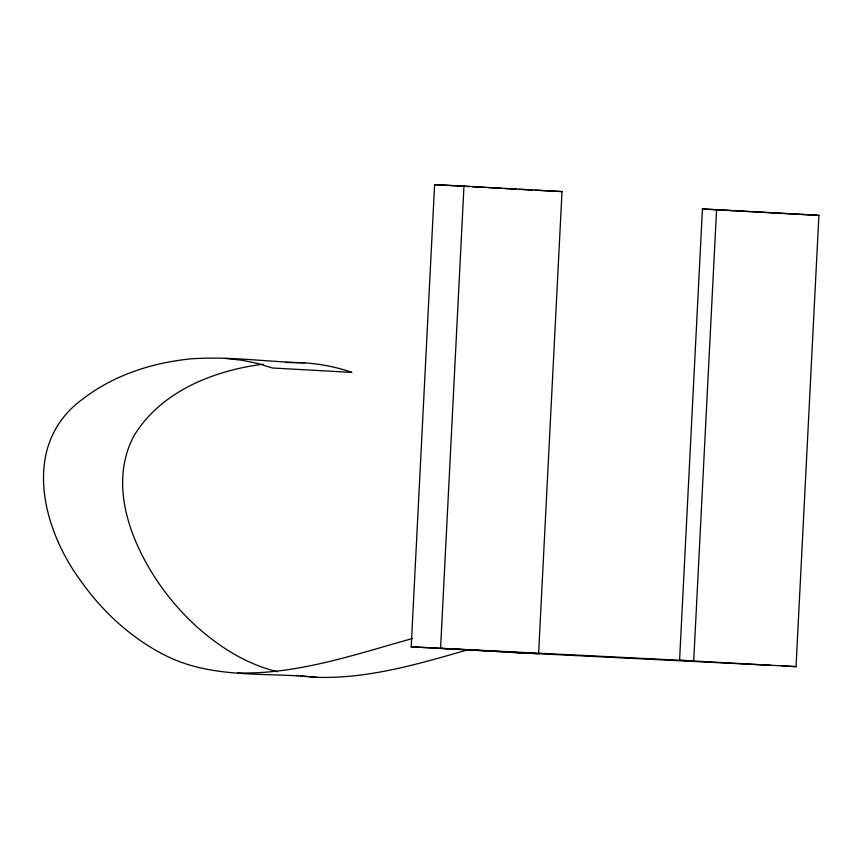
<?xml version="1.0" encoding="UTF-8"?>
<svg xmlns="http://www.w3.org/2000/svg" width="862" height="862" viewBox="0 0 862 862"><rect width="100%" height="100%" fill="white"/><g stroke="black" fill="none" stroke-linecap="round" stroke-linejoin="round"><path stroke-width="1.29" d="M520.723 652.782L411.196 646.834L434.61 184.651L463.982 186.127L562.013 191.569L538.599 653.741L440.568 648.299L463.982 186.127M702.433 208.97L679.579 660.249L796.035 666.638L818.9 215.36L702.433 208.97L818.9 215.36M716.57 209.681L693.705 660.949L411.196 646.834M469.014 649.452C419.535 663.665 369.076 678.814 317.044 677.338C269.58 672.338 219.271 678.491 174.189 659.538C152.854 650.293 133.524 636.975 116.338 621.405A262.953 247.254 -86.8 0 1 80.683 580.794C41.473 527.609 20.591 443.467 83.485 398.503C114.484 374.765 152.973 362.536 191.515 358.807C229.292 356.146 267.048 361.911 304.792 362.816C320.836 364.055 336.719 367.05 351.901 372.406L272.457 367.999L257.512 363.398L241.748 360.208L225.348 358.409M412.521 638.505C355.316 654.344 297.756 674.558 237.6 672.92M263.104 364.195C213.539 370.531 160.688 391.499 133.825 436.032C108.095 485.047 130.916 543.179 160.127 585.201A262.953 247.254 -86.8 0 0 195.782 625.812C219.142 646.92 246.715 664.44 277.629 671.724M285.365 362.493L304.792 362.816M535.313 190.233L562.013 191.569M509.226 652.275L770.757 665.292M781.909 665.927L796.035 666.638M434.61 184.651L469.521 186.591M472.204 186.742L485.64 187.485M488.323 187.636L501.749 188.379M504.442 188.53L516.521 189.198M519.215 189.349L532.641 190.093M300.881 676.12L317.044 677.338M295.968 675.345L298.424 675.733"/></g></svg>
